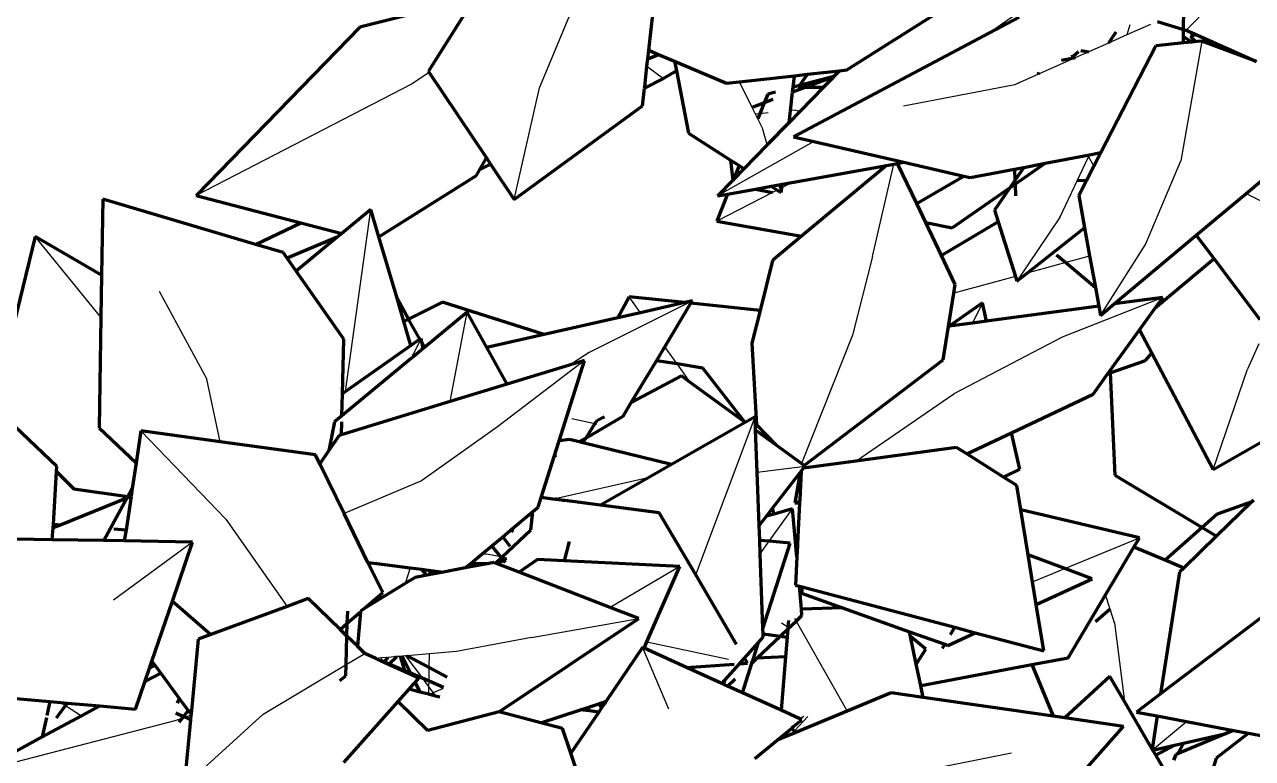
# Model space of a CAD drawing. Header units: millimetres. Extents: x 4307 to 31003, y 2809 to 20009.
# Drawn here: x 7395.3 to 7491.4, y 8210.6 to 8268 of the extents above; entities that cross this region are included whole.
import ezdxf

# ---------------------------------------------------------------- set-up
doc = ezdxf.new("R2010")
doc.units = ezdxf.units.MM
doc.layers.add('ProfileEdges', color=7, linetype='Continuous')

msp = doc.modelspace()

# ---------------------------------------------------------------- linework, layer by layer
for p, q in [((7435.612, 8263.061), (7439.948, 8273.408)), ((7488.223, 8269.615), (7486.213, 8267.569)), ((7472.878, 8268.802), (7470.833, 8267.368)), ((7483.424, 8268.024), (7481.57, 8267.201)), ((7481.797, 8267.992), (7481.57, 8267.201)), ((7481.57, 8267.201), (7480.121, 8266.557)), ((7487.075, 8266.687), (7486.533, 8267.126)), ((7480.121, 8266.557), (7478.583, 8265.874)), ((7487.44, 8266.725), (7485.781, 8257.37)), ((7477.524, 8265.404), (7474.645, 8264.126)), ((7477.324, 8265.482), (7477.427, 8265.716)), ((7478.583, 8265.874), (7477.524, 8265.404)), ((7427.001, 8264.259), (7425.615, 8263.367)), ((7444.029, 8264.758), (7445.331, 8263.789)), ((7474.645, 8264.126), (7473.204, 8263.486)), ((7425.615, 8263.367), (7408.773, 8254.65)), ((7443.852, 8263.15), (7445.331, 8263.789)), ((7452.252, 8261.542), (7451.256, 8263.542)), ((7455.863, 8263.126), (7458.14, 8263.758)), ((7472.801, 8263.307), (7464.104, 8261.622)), ((7473.168, 8263.498), (7472.801, 8263.307)), ((7473.168, 8263.498), (7473.204, 8263.486)), ((7433.653, 8254.327), (7435.612, 8263.061)), ((7452.516, 8261.012), (7452.252, 8261.542)), ((7455.652, 8261.328), (7455.255, 8261.288)), ((7455.652, 8261.328), (7456.02, 8261.254)), ((7452.863, 8261.047), (7452.516, 8261.012)), ((7452.7, 8260.642), (7452.516, 8261.012)), ((7453.068, 8259.905), (7452.7, 8260.642)), ((7453.503, 8261.111), (7452.863, 8261.047)), ((7453.443, 8258.615), (7453.068, 8259.905)), ((7457.073, 8258.866), (7449.535, 8254.61)), ((7477.682, 8255.802), (7478.57, 8257.66)), ((7478.57, 8257.66), (7478.653, 8257.835)), ((7478.57, 8257.66), (7478.99, 8256.949)), ((7483.012, 8250.813), (7485.781, 8257.37)), ((7461.66, 8249.872), (7463.331, 8257.104)), ((7454.534, 8254.87), (7454.356, 8255.482)), ((7455.362, 8255.663), (7454.578, 8255.26)), ((7476.34, 8252.991), (7477.682, 8255.802)), ((7453.855, 8254.888), (7449.481, 8252.637)), ((7454.217, 8255.074), (7453.855, 8254.888)), ((7490.89, 8254.8), (7497.835, 8251.387)), ((7420.457, 8239.317), (7422.434, 8253.559)), ((7476.34, 8252.991), (7472.966, 8247.943)), ((7401.316, 8245.14), (7396.181, 8251.436)), ((7479.504, 8245.273), (7483.012, 8250.813)), ((7461.66, 8249.872), (7460.108, 8243.737)), ((7478.363, 8249.83), (7476.799, 8249.402)), ((7478.656, 8249.938), (7478.363, 8249.83)), ((7476.799, 8249.402), (7473.763, 8248.571)), ((7472.847, 8248.321), (7468.034, 8247.003)), ((7405.861, 8247.154), (7409.587, 8240.272)), ((7447.577, 8246.4), (7439.499, 8242.365)), ((7443.521, 8245.485), (7442.635, 8246.723)), ((7470.268, 8246.245), (7469.5, 8244.666)), ((7484.391, 8246.683), (7476.5, 8243.561)), ((7428.624, 8238.53), (7429.955, 8245.529)), ((7425.762, 8242.25), (7426.304, 8243.349)), ((7426.304, 8243.349), (7426.366, 8243.477)), ((7460.108, 8243.737), (7456.115, 8233.679)), ((7476.5, 8243.561), (7468.029, 8239.135)), ((7491.902, 8243.048), (7490.995, 8241.065)), ((7425.598, 8241.918), (7425.762, 8242.25)), ((7439.499, 8242.365), (7437.964, 8241.377)), ((7446.39, 8241.474), (7445.427, 8242.82)), ((7439.152, 8241.739), (7432.328, 8236.566)), ((7447.173, 8240.379), (7446.39, 8241.474)), ((7488.315, 8233.23), (7490.995, 8241.065)), ((7410.649, 8235.393), (7409.587, 8240.272)), ((7447.173, 8240.379), (7447.287, 8240.134)), ((7460.379, 8233.884), (7468.029, 8239.135)), ((7438.151, 8237.217), (7439.959, 8236.808)), ((7447.843, 8224.974), (7452.49, 8237.342)), ((7404.44, 8236.249), (7411.096, 8229.346)), ((7423.099, 8236.846), (7423.167, 8236.985)), ((7432.328, 8236.566), (7426.386, 8232.34)), ((7439.959, 8236.808), (7440.093, 8236.777)), ((7452.65, 8233.001), (7456.393, 8233.476)), ((7436.857, 8230.953), (7444.226, 8232.619)), ((7426.386, 8232.34), (7420.342, 8229.772)), ((7436.654, 8230.907), (7436.857, 8230.953)), ((7455.607, 8230.608), (7455.976, 8230.861)), ((7453.59, 8227.603), (7455.424, 8230.152)), ((7411.096, 8229.346), (7415.888, 8222.516)), ((7452.885, 8226.624), (7453.59, 8227.603)), ((7476.713, 8225.474), (7482.544, 8227.877)), ((7408.481, 8227.538), (7402.297, 8222.993)), ((7431.142, 8226.629), (7431.501, 8226.601)), ((7432.599, 8226.382), (7431.501, 8226.601)), ((7433.057, 8226.29), (7432.681, 8226.366)), ((7425.504, 8225.537), (7425.14, 8224.39)), ((7446.589, 8225.646), (7441.145, 8222.44)), ((7474.189, 8224.434), (7476.713, 8225.474)), ((7425.14, 8224.39), (7425.112, 8224.302)), ((7480.25, 8222.3), (7479.897, 8223.416)), ((7480.588, 8221.231), (7480.25, 8222.3)), ((7434.987, 8220.069), (7443.4, 8221.57)), ((7455.06, 8220.883), (7454.546, 8221.21)), ((7455.56, 8221.586), (7455.686, 8221.365)), ((7455.686, 8221.365), (7459.682, 8214.322)), ((7480.588, 8221.231), (7481.378, 8215.083)), ((7434.987, 8220.069), (7429.122, 8218.983)), ((7429.122, 8218.983), (7427.015, 8218.803)), ((7443.679, 8219.294), (7445.705, 8214.498)), ((7444.019, 8219.73), (7450.417, 8218.384)), ((7420.492, 8217.958), (7421.962, 8218.836)), ((7423.265, 8218.481), (7422.816, 8218.443)), ((7423.208, 8218.303), (7423.197, 8218.267)), ((7423.265, 8218.481), (7423.208, 8218.303)), ((7423.774, 8218.525), (7423.265, 8218.481)), ((7424.457, 8218.583), (7423.774, 8218.525)), ((7424.711, 8218.605), (7424.457, 8218.583)), ((7424.876, 8218.619), (7424.711, 8218.605)), ((7425.149, 8218.643), (7424.876, 8218.619)), ((7425.273, 8218.653), (7425.149, 8218.643)), ((7425.149, 8218.643), (7426.437, 8216.918)), ((7427.015, 8218.803), (7425.273, 8218.653)), ((7426.997, 8217.729), (7427.015, 8218.803)), ((7451.396, 8218.178), (7451.892, 8218.074)), ((7414.005, 8214.081), (7420.492, 8217.958)), ((7426.98, 8216.685), (7426.997, 8217.729)), ((7426.437, 8216.918), (7426.972, 8216.201)), ((7426.963, 8215.64), (7426.972, 8216.201)), ((7426.972, 8216.201), (7426.98, 8216.685)), ((7426.972, 8216.201), (7427.309, 8215.75)), ((7428.076, 8216.096), (7427.309, 8215.75)), ((7427.309, 8215.75), (7427.029, 8215.623)), ((7427.309, 8215.75), (7427.491, 8215.505)), ((7398.178, 8214.999), (7398.552, 8214.761)), ((7398.552, 8214.761), (7399.807, 8213.961)), ((7439.472, 8214.643), (7439.536, 8214.339)), ((7440.758, 8214.984), (7440.663, 8215.036)), ((7407.085, 8213.553), (7391.661, 8209.564)), ((7407.647, 8213.749), (7407.085, 8213.553)), ((7407.922, 8213.844), (7407.647, 8213.749)), ((7414.005, 8214.081), (7407.831, 8208.481)), ((7408.36, 8213.997), (7407.922, 8213.844)), ((7455.556, 8212.779), (7456.607, 8213.901)), ((7456.286, 8213.909), (7455.985, 8213.723)), ((7483.583, 8211.295), (7486.24, 8213.511)), ((7455.293, 8212.498), (7455.455, 8212.671)), ((7455.446, 8212.561), (7455.455, 8212.671)), ((7455.455, 8212.671), (7455.472, 8212.871)), ((7455.455, 8212.671), (7455.556, 8212.779)), ((7455.472, 8212.871), (7455.493, 8213.113)), ((7464.069, 8209.357), (7472.532, 8211.05))]:
    msp.add_line(p, q)
at = {"layer": 'ProfileEdges', "lineweight": 211}
for p, q in [((7444.168, 8266.008), (7444.887, 8272.509)), ((7430.513, 8270.049), (7426.928, 8264.368)), ((7426.875, 8269.134), (7421.575, 8267.802)), ((7459.659, 8264.468), (7467.443, 8269.368)), ((7486.006, 8267.633), (7486.035, 8269.184)), ((7473.138, 8268.589), (7470.833, 8267.368)), ((7483.966, 8268.265), (7486.006, 8267.633)), ((7421.575, 8267.802), (7408.773, 8254.65)), ((7470.833, 8267.368), (7455.484, 8259.231)), ((7480.715, 8267.429), (7480.121, 8266.557)), ((7485.985, 8266.575), (7485.995, 8267.087)), ((7485.995, 8267.087), (7486.006, 8267.633)), ((7485.995, 8267.087), (7486.637, 8266.642)), ((7486.006, 8267.633), (7486.213, 8267.569)), ((7486.213, 8267.569), (7487.09, 8267.177)), ((7487.09, 8267.177), (7486.533, 8267.126)), ((7486.533, 8267.126), (7486.836, 8266.663)), ((7487.09, 8267.177), (7491.706, 8265.115)), ((7444.095, 8265.347), (7444.168, 8266.008)), ((7444.168, 8266.008), (7444.937, 8265.682)), ((7477.965, 8265.997), (7478.583, 8265.874)), ((7483.821, 8266.352), (7479.532, 8258.003)), ((7485.985, 8266.575), (7483.821, 8266.352)), ((7486.637, 8266.642), (7485.985, 8266.575)), ((7486.836, 8266.663), (7486.637, 8266.642)), ((7487.075, 8266.687), (7486.836, 8266.663)), ((7487.44, 8266.725), (7487.075, 8266.687)), ((7491.706, 8265.115), (7487.44, 8266.725)), ((7444.029, 8264.758), (7444.095, 8265.347)), ((7444.095, 8265.347), (7444.937, 8265.682)), ((7444.937, 8265.682), (7446.175, 8265.157)), ((7446.175, 8265.157), (7446.327, 8264.392)), ((7446.175, 8265.157), (7450.253, 8263.431)), ((7477.524, 8265.404), (7476.442, 8265.203)), ((7477.29, 8265.645), (7477.324, 8265.482)), ((7477.324, 8265.482), (7477.79, 8265.905)), ((7426.928, 8264.368), (7427.001, 8264.259)), ((7427.001, 8264.259), (7431.463, 8257.597)), ((7443.852, 8263.15), (7444.029, 8264.758)), ((7446.327, 8264.392), (7445.331, 8263.789)), ((7446.327, 8264.392), (7447.289, 8259.523)), ((7455.562, 8264.016), (7456.58, 8264.129)), ((7456.58, 8264.129), (7455.948, 8263.245)), ((7456.58, 8264.129), (7459.096, 8264.406)), ((7458.651, 8263.951), (7459.096, 8264.406)), ((7459.096, 8264.406), (7459.659, 8264.468)), ((7474.645, 8264.126), (7474.695, 8264.293)), ((7445.331, 8263.789), (7443.841, 8263.052)), ((7443.841, 8263.052), (7443.852, 8263.15)), ((7450.253, 8263.431), (7451.256, 8263.542)), ((7451.256, 8263.542), (7455.562, 8264.016)), ((7456.448, 8263.121), (7455.418, 8262.733)), ((7455.46, 8263.111), (7455.562, 8264.016)), ((7455.948, 8263.245), (7455.46, 8263.111)), ((7455.948, 8263.245), (7455.863, 8263.126)), ((7455.863, 8263.126), (7456.448, 8263.121)), ((7458.651, 8263.951), (7455.948, 8263.245)), ((7458.14, 8263.758), (7456.448, 8263.121)), ((7456.448, 8263.121), (7457.831, 8263.11)), ((7458.584, 8263.881), (7457.831, 8263.11)), ((7458.14, 8263.758), (7458.584, 8263.881)), ((7458.651, 8263.951), (7458.584, 8263.881)), ((7443.687, 8261.661), (7443.841, 8263.052)), ((7453.474, 8262.565), (7453.207, 8261.901)), ((7454.088, 8262.734), (7453.474, 8262.565)), ((7455.255, 8261.288), (7455.418, 8262.733)), ((7455.418, 8262.733), (7455.46, 8263.111)), ((7457.831, 8263.11), (7456.02, 8261.254)), ((7433.653, 8254.327), (7443.687, 8261.661)), ((7453.207, 8261.901), (7452.252, 8261.542)), ((7453.207, 8261.901), (7452.863, 8261.047)), ((7453.879, 8262.154), (7453.207, 8261.901)), ((7455.151, 8260.365), (7455.255, 8261.288)), ((7456.02, 8261.254), (7455.151, 8260.365)), ((7452.863, 8261.047), (7452.7, 8260.642)), ((7455.151, 8260.365), (7453.443, 8258.615)), ((7447.289, 8259.523), (7450.573, 8257.414)), ((7453.443, 8258.615), (7451.617, 8256.743)), ((7455.484, 8259.231), (7457.073, 8258.866)), ((7457.073, 8258.866), (7464.111, 8257.245)), ((7430.959, 8256.678), (7431.463, 8257.597)), ((7431.463, 8257.597), (7431.8, 8257.094)), ((7450.573, 8257.414), (7450.732, 8255.836)), ((7450.573, 8257.414), (7451.232, 8256.991)), ((7475.185, 8257.17), (7478.653, 8257.835)), ((7478.653, 8257.835), (7479.532, 8258.003)), ((7479.532, 8258.003), (7478.99, 8256.949)), ((7430.699, 8256.205), (7430.959, 8256.678)), ((7431.8, 8257.094), (7430.959, 8256.678)), ((7431.8, 8257.094), (7433.653, 8254.327)), ((7451.232, 8256.991), (7450.793, 8255.899)), ((7451.617, 8256.743), (7450.793, 8255.899)), ((7451.232, 8256.991), (7451.617, 8256.743)), ((7455.362, 8255.663), (7462.759, 8257)), ((7462.759, 8257), (7456.128, 8251.459)), ((7462.759, 8257), (7463.331, 8257.104)), ((7463.331, 8257.104), (7463.633, 8257.158)), ((7463.633, 8257.158), (7464.111, 8257.245)), ((7465.133, 8254.014), (7463.633, 8257.158)), ((7464.111, 8257.245), (7468.807, 8256.163)), ((7469.317, 8256.046), (7472.769, 8256.707)), ((7472.769, 8256.707), (7473.503, 8256.848)), ((7472.769, 8256.707), (7472.806, 8255.826)), ((7473.503, 8256.848), (7472.806, 8255.826)), ((7472.818, 8255.533), (7475.185, 8257.17)), ((7473.503, 8256.848), (7475.185, 8257.17)), ((7478.99, 8256.949), (7478.407, 8255.814)), ((7490.89, 8254.8), (7493.293, 8256.811)), ((7423.062, 8251.425), (7430.699, 8256.205)), ((7450.732, 8255.836), (7449.535, 8254.61)), ((7450.793, 8255.899), (7450.732, 8255.836)), ((7453.752, 8255.372), (7454.356, 8255.482)), ((7454.356, 8255.482), (7454.608, 8255.527)), ((7454.578, 8255.26), (7454.608, 8255.527)), ((7454.608, 8255.527), (7455.362, 8255.663)), ((7465.133, 8254.014), (7468.807, 8256.163)), ((7468.807, 8256.163), (7469.317, 8256.046)), ((7472.806, 8255.826), (7472.417, 8255.255)), ((7472.417, 8255.255), (7472.818, 8255.533)), ((7472.806, 8255.826), (7472.818, 8255.533)), ((7472.818, 8255.533), (7472.856, 8254.63)), ((7478.407, 8255.814), (7477.682, 8255.802)), ((7478.407, 8255.814), (7477.803, 8254.637)), ((7408.773, 8254.65), (7416.957, 8252.508)), ((7450.332, 8254.754), (7449.481, 8252.637)), ((7449.535, 8254.61), (7450.332, 8254.754)), ((7450.332, 8254.754), (7452.523, 8255.15)), ((7452.523, 8255.15), (7453.752, 8255.372)), ((7452.523, 8255.15), (7453.855, 8254.888)), ((7453.752, 8255.372), (7454.217, 8255.074)), ((7454.217, 8255.074), (7454.534, 8254.87)), ((7454.534, 8254.87), (7454.578, 8255.26)), ((7467.897, 8252.127), (7472.417, 8255.255)), ((7472.417, 8255.255), (7471.217, 8253.495)), ((7477.803, 8254.637), (7478.26, 8252.119)), ((7486.99, 8251.537), (7490.89, 8254.8)), ((7401.457, 8254.36), (7401.366, 8248.407)), ((7413.412, 8250.824), (7401.457, 8254.36)), ((7422.434, 8253.559), (7420.148, 8251.673)), ((7423.062, 8251.425), (7422.434, 8253.559)), ((7465.839, 8252.532), (7465.133, 8254.014)), ((7449.481, 8252.637), (7456.128, 8251.459)), ((7471.505, 8252.582), (7467.065, 8249.96)), ((7471.217, 8253.495), (7471.505, 8252.582)), ((7471.505, 8252.582), (7472.847, 8248.321)), ((7413.412, 8250.824), (7416.957, 8252.508)), ((7416.957, 8252.508), (7420.148, 8251.673)), ((7420.148, 8251.673), (7419.791, 8251.379)), ((7465.839, 8252.532), (7467.897, 8252.127)), ((7467.065, 8249.96), (7465.839, 8252.532)), ((7473.763, 8248.571), (7478.26, 8252.119)), ((7478.26, 8252.119), (7478.656, 8249.938)), ((7396.181, 8251.436), (7394.239, 8243.507)), ((7401.366, 8248.407), (7396.181, 8251.436)), ((7415.577, 8250.184), (7413.412, 8250.824)), ((7419.791, 8251.379), (7415.884, 8249.746)), ((7419.791, 8251.379), (7416.59, 8248.737)), ((7424.479, 8246.607), (7423.062, 8251.425)), ((7456.128, 8251.459), (7453.852, 8249.557)), ((7480.571, 8246.165), (7486.99, 8251.537)), ((7486.99, 8251.537), (7488.391, 8249.69)), ((7415.884, 8249.746), (7415.577, 8250.184)), ((7416.59, 8248.737), (7415.884, 8249.746)), ((7468.144, 8247.697), (7467.065, 8249.96)), ((7476.07, 8250.015), (7476.799, 8249.402)), ((7478.656, 8249.938), (7479.106, 8247.463)), ((7488.391, 8249.69), (7483.754, 8245.799)), ((7488.391, 8249.69), (7491.98, 8244.959)), ((7420.321, 8243.41), (7416.59, 8248.737)), ((7453.852, 8249.557), (7452.874, 8245.661)), ((7476.799, 8249.402), (7479.106, 8247.463)), ((7401.366, 8248.407), (7401.316, 8245.14)), ((7472.847, 8248.321), (7472.966, 8247.943)), ((7472.966, 8247.943), (7473.763, 8248.571)), ((7467.62, 8244.412), (7468.034, 8247.003)), ((7468.034, 8247.003), (7468.144, 8247.697)), ((7479.106, 8247.463), (7479.371, 8246.003)), ((7425.387, 8244.986), (7424.479, 8246.607)), ((7425.012, 8244.798), (7424.479, 8246.607)), ((7428.04, 8246.315), (7425.387, 8244.986)), ((7435.994, 8243.788), (7428.04, 8246.315)), ((7442.635, 8246.723), (7441.759, 8245.088)), ((7447.003, 8246.27), (7442.635, 8246.723)), ((7447.003, 8246.27), (7443.521, 8245.485)), ((7445.427, 8242.82), (7447.47, 8246.222)), ((7447.577, 8246.4), (7447.003, 8246.27)), ((7447.47, 8246.222), (7447.577, 8246.4)), ((7452.874, 8245.661), (7447.47, 8246.222)), ((7470.268, 8246.245), (7467.669, 8244.418)), ((7470.59, 8244.814), (7470.268, 8246.245)), ((7479.371, 8246.003), (7470.59, 8244.814)), ((7479.371, 8246.003), (7479.504, 8245.273)), ((7479.504, 8245.273), (7480.571, 8246.165)), ((7484.391, 8246.683), (7480.571, 8246.165)), ((7483.754, 8245.799), (7484.391, 8246.683)), ((7401.316, 8245.14), (7401.183, 8236.48)), ((7425.387, 8244.986), (7425.012, 8244.798)), ((7426.27, 8243.409), (7425.387, 8244.986)), ((7429.955, 8245.529), (7426.627, 8242.771)), ((7431.496, 8242.774), (7429.955, 8245.529)), ((7441.759, 8245.088), (7435.994, 8243.788)), ((7443.521, 8245.485), (7441.759, 8245.088)), ((7452.874, 8245.661), (7452.23, 8243.091)), ((7482.557, 8244.14), (7483.754, 8245.799)), ((7425.566, 8242.913), (7425.012, 8244.798)), ((7467.202, 8241.8), (7467.62, 8244.412)), ((7467.669, 8244.418), (7467.62, 8244.412)), ((7469.5, 8244.666), (7467.669, 8244.418)), ((7470.59, 8244.814), (7469.5, 8244.666)), ((7480.245, 8240.935), (7482.557, 8244.14)), ((7482.557, 8244.14), (7483.515, 8242.323)), ((7420.212, 8239.144), (7420.321, 8243.41)), ((7426.27, 8243.409), (7425.566, 8242.913)), ((7426.366, 8243.477), (7426.27, 8243.409)), ((7426.445, 8243.096), (7426.304, 8243.349)), ((7426.445, 8243.096), (7426.366, 8243.477)), ((7426.53, 8242.69), (7426.445, 8243.096)), ((7426.627, 8242.771), (7426.445, 8243.096)), ((7435.994, 8243.788), (7431.496, 8242.774)), ((7452.23, 8243.091), (7452.596, 8236.723)), ((7425.566, 8242.913), (7420.457, 8239.317)), ((7425.808, 8242.092), (7425.598, 8241.918)), ((7425.808, 8242.092), (7425.762, 8242.25)), ((7426.53, 8242.69), (7425.808, 8242.092)), ((7426.627, 8242.771), (7426.53, 8242.69)), ((7433.105, 8239.896), (7431.496, 8242.774)), ((7444.773, 8241.731), (7445.427, 8242.82)), ((7483.024, 8241.752), (7483.515, 8242.323)), ((7483.515, 8242.323), (7488.315, 8233.23)), ((7425.598, 8241.918), (7420.168, 8237.417)), ((7437.964, 8241.377), (7433.105, 8239.896)), ((7437.165, 8235.461), (7439.152, 8241.739)), ((7439.152, 8241.739), (7437.964, 8241.377)), ((7442.8, 8238.448), (7444.773, 8241.731)), ((7446.39, 8241.474), (7444.773, 8241.731)), ((7448.387, 8241.156), (7446.39, 8241.474)), ((7451.691, 8236.914), (7448.387, 8241.156)), ((7456.323, 8233.527), (7467.202, 8241.8)), ((7480.252, 8240.775), (7483.024, 8241.752)), ((7446.73, 8240.542), (7442.8, 8238.448)), ((7447.287, 8240.134), (7446.73, 8240.542)), ((7451.691, 8236.914), (7447.287, 8240.134)), ((7478.934, 8239.118), (7480.087, 8240.716)), ((7480.087, 8240.716), (7480.245, 8240.935)), ((7480.087, 8240.716), (7480.252, 8240.775)), ((7480.245, 8240.935), (7480.252, 8240.775)), ((7480.252, 8240.775), (7480.639, 8232.769)), ((7420.168, 8237.417), (7420.212, 8239.144)), ((7420.457, 8239.317), (7420.212, 8239.144)), ((7433.105, 8239.896), (7428.624, 8238.53)), ((7472.556, 8236.096), (7478.934, 8239.118)), ((7428.624, 8238.53), (7423.099, 8236.846)), ((7442.167, 8237.395), (7442.8, 8238.448)), ((7397.866, 8233.444), (7392.923, 8238.138)), ((7420.168, 8237.417), (7419.597, 8236.944)), ((7439.239, 8235.682), (7442.167, 8237.395)), ((7440.557, 8237.253), (7440.082, 8237.001)), ((7440.501, 8237.321), (7440.557, 8237.253)), ((7440.701, 8237.33), (7440.557, 8237.253)), ((7452.49, 8237.342), (7451.713, 8236.898)), ((7452.529, 8236.301), (7452.49, 8237.342)), ((7401.183, 8236.48), (7404.062, 8233.731)), ((7404.44, 8236.249), (7404.062, 8233.731)), ((7410.649, 8235.393), (7404.44, 8236.249)), ((7419.597, 8236.944), (7419.15, 8234.709)), ((7420.13, 8235.942), (7420.156, 8236.95)), ((7423.099, 8236.846), (7420.13, 8235.942)), ((7439.959, 8236.808), (7439.239, 8235.682)), ((7440.082, 8237.001), (7439.959, 8236.808)), ((7451.713, 8236.898), (7445.957, 8233.608)), ((7451.713, 8236.898), (7451.691, 8236.914)), ((7454.103, 8235.15), (7452.529, 8236.301)), ((7452.65, 8233.001), (7452.529, 8236.301)), ((7452.596, 8236.723), (7454.103, 8235.15)), ((7488.315, 8233.23), (7494.178, 8236.582)), ((7418.096, 8234.366), (7410.649, 8235.393)), ((7419.96, 8235.89), (7419.15, 8234.709)), ((7420.13, 8235.942), (7419.96, 8235.89)), ((7436.78, 8234.243), (7437.165, 8235.461)), ((7437.973, 8235.571), (7437.165, 8235.461)), ((7438.731, 8235.385), (7437.973, 8235.571)), ((7438.731, 8235.385), (7439.239, 8235.682)), ((7439.006, 8235.317), (7438.731, 8235.385)), ((7439.239, 8235.682), (7439.006, 8235.317)), ((7445.957, 8233.608), (7439.006, 8235.317)), ((7469.047, 8234.434), (7472.556, 8236.096)), ((7473.198, 8233.251), (7472.556, 8236.096)), ((7418.437, 8233.669), (7418.096, 8234.366)), ((7419.15, 8234.709), (7418.437, 8233.669)), ((7436.78, 8234.243), (7436.953, 8234.344)), ((7456.115, 8233.679), (7454.103, 8235.15)), ((7468.232, 8234.946), (7460.379, 8233.884)), ((7469.047, 8234.434), (7468.232, 8234.946)), ((7471.921, 8232.625), (7469.047, 8234.434)), ((7397.841, 8233.052), (7397.866, 8233.444)), ((7404.062, 8233.731), (7403.762, 8231.737)), ((7420.342, 8229.772), (7418.437, 8233.669)), ((7435.761, 8231.023), (7436.78, 8234.243)), ((7445.957, 8233.608), (7444.226, 8232.619)), ((7456.323, 8233.527), (7456.115, 8233.679)), ((7460.379, 8233.884), (7456.279, 8233.329)), ((7456.279, 8233.329), (7456.393, 8233.476)), ((7456.393, 8233.476), (7456.323, 8233.527)), ((7397.609, 8228.945), (7397.841, 8233.052)), ((7397.841, 8233.052), (7399.204, 8231.7)), ((7444.226, 8232.619), (7440.385, 8230.424)), ((7452.804, 8228.833), (7452.65, 8233.001)), ((7453.856, 8230.194), (7456.016, 8232.989)), ((7456.016, 8232.989), (7455.607, 8230.608)), ((7456.089, 8233.082), (7455.976, 8230.861)), ((7456.016, 8232.989), (7456.089, 8233.082)), ((7456.089, 8233.082), (7456.279, 8233.329)), ((7471.921, 8232.625), (7473.198, 8233.251)), ((7472.969, 8231.966), (7471.921, 8232.625)), ((7480.639, 8232.769), (7487.46, 8228.686)), ((7399.204, 8231.7), (7403.423, 8231.115)), ((7403.762, 8231.737), (7403.423, 8231.115)), ((7403.762, 8231.737), (7403.668, 8231.108)), ((7473.277, 8230.064), (7472.969, 8231.966)), ((7403.35, 8230.98), (7398.194, 8228.9)), ((7403.35, 8230.98), (7401.54, 8227.658)), ((7403.668, 8231.108), (7403.278, 8228.514)), ((7403.423, 8231.115), (7403.35, 8230.98)), ((7403.616, 8231.088), (7403.35, 8230.98)), ((7403.423, 8231.115), (7403.616, 8231.088)), ((7403.668, 8231.108), (7403.616, 8231.088)), ((7435.527, 8230.284), (7435.761, 8231.023)), ((7436.654, 8230.907), (7435.761, 8231.023)), ((7437.615, 8230.783), (7436.654, 8230.907)), ((7436.857, 8230.953), (7437.615, 8230.783)), ((7440.385, 8230.424), (7437.615, 8230.783)), ((7455.607, 8230.608), (7455.964, 8230.623)), ((7455.964, 8230.623), (7455.801, 8227.398)), ((7455.976, 8230.861), (7455.964, 8230.623)), ((7491.354, 8230.698), (7488.585, 8228.012)), ((7491.354, 8230.698), (7488.635, 8229.726)), ((7491.484, 8230.825), (7491.354, 8230.698)), ((7422.205, 8225.96), (7420.342, 8229.772)), ((7433.359, 8228.477), (7435.097, 8229.926)), ((7434.938, 8228.501), (7435.097, 8229.926)), ((7435.097, 8229.926), (7435.527, 8230.284)), ((7444.995, 8229.827), (7440.385, 8230.424)), ((7447.843, 8224.974), (7444.995, 8229.827)), ((7452.804, 8228.833), (7453.368, 8229.562)), ((7453.368, 8229.562), (7453.856, 8230.194)), ((7453.978, 8229.737), (7453.368, 8229.562)), ((7453.978, 8229.737), (7453.856, 8230.194)), ((7455.424, 8230.152), (7453.978, 8229.737)), ((7455.673, 8227.28), (7455.424, 8230.152)), ((7482.544, 8227.877), (7473.277, 8230.064)), ((7473.847, 8226.547), (7473.277, 8230.064)), ((7488.635, 8229.726), (7487.46, 8228.686)), ((7397.508, 8227.728), (7397.566, 8228.647)), ((7397.566, 8228.647), (7397.609, 8228.945)), ((7398.194, 8228.9), (7397.566, 8228.647)), ((7397.586, 8228.968), (7397.609, 8228.945)), ((7397.609, 8228.945), (7398.194, 8228.9)), ((7402.33, 8228.586), (7403.278, 8228.514)), ((7452.847, 8227.666), (7452.804, 8228.833)), ((7487.46, 8228.686), (7484.563, 8226.119)), ((7487.46, 8228.686), (7488.585, 8228.012)), ((7397.508, 8227.728), (7394.631, 8227.777)), ((7401.54, 8227.658), (7397.508, 8227.728)), ((7403.145, 8227.63), (7401.54, 8227.658)), ((7403.278, 8228.514), (7403.145, 8227.63)), ((7408.481, 8227.538), (7403.145, 8227.63)), ((7431.883, 8227.247), (7432.742, 8227.963)), ((7432.681, 8226.366), (7434.938, 8228.501)), ((7432.742, 8227.963), (7433.359, 8228.477)), ((7432.742, 8227.963), (7433.298, 8227.235)), ((7433.586, 8228.368), (7433.359, 8228.477)), ((7437.933, 8227.597), (7437.541, 8226.084)), ((7453.59, 8227.603), (7452.847, 8227.666)), ((7452.885, 8226.624), (7452.847, 8227.666)), ((7455.234, 8227.464), (7453.59, 8227.603)), ((7482.106, 8227.139), (7482.544, 8227.877)), ((7488.585, 8228.012), (7486.014, 8225.517)), ((7406.902, 8222.924), (7408.481, 8227.538)), ((7430.264, 8225.897), (7431.142, 8226.629)), ((7431.142, 8226.629), (7431.883, 8227.247)), ((7432.599, 8226.382), (7431.883, 8227.247)), ((7453.101, 8220.783), (7452.885, 8226.624)), ((7453.101, 8220.783), (7455.234, 8227.464)), ((7455.801, 8227.398), (7455.673, 8227.28)), ((7455.705, 8226.901), (7455.673, 8227.28)), ((7455.794, 8227.256), (7455.705, 8226.901)), ((7455.75, 8226.383), (7455.705, 8226.901)), ((7455.794, 8227.256), (7455.75, 8226.383)), ((7455.801, 8227.398), (7455.794, 8227.256)), ((7479.897, 8223.416), (7482.106, 8227.139)), ((7484.563, 8226.119), (7482.106, 8227.139)), ((7422.205, 8225.96), (7422.867, 8225.875)), ((7423.361, 8223.596), (7422.205, 8225.96)), ((7422.896, 8225.856), (7422.867, 8225.875)), ((7422.896, 8225.856), (7425.504, 8225.537)), ((7429.81, 8225.518), (7430.264, 8225.897)), ((7431.671, 8225.867), (7429.81, 8225.518)), ((7430.264, 8225.897), (7431.671, 8225.867)), ((7432.067, 8225.941), (7431.671, 8225.867)), ((7432.184, 8225.896), (7432.067, 8225.941)), ((7432.184, 8225.896), (7432.642, 8226.329)), ((7432.254, 8225.869), (7432.184, 8225.896)), ((7432.254, 8225.869), (7432.799, 8226.14)), ((7434.025, 8225.186), (7432.254, 8225.869)), ((7432.642, 8226.329), (7432.599, 8226.382)), ((7432.642, 8226.329), (7432.681, 8226.366)), ((7432.799, 8226.14), (7432.642, 8226.329)), ((7432.799, 8226.14), (7433.05, 8226.265)), ((7432.967, 8225.937), (7432.799, 8226.14)), ((7435.476, 8226.183), (7434.025, 8225.186)), ((7437.541, 8226.084), (7435.476, 8226.183)), ((7446.589, 8225.646), (7437.541, 8226.084)), ((7455.75, 8226.383), (7455.639, 8224.179)), ((7476.713, 8225.474), (7473.847, 8226.547)), ((7474.189, 8224.434), (7473.847, 8226.547)), ((7486.014, 8225.517), (7484.563, 8226.119)), ((7425.9, 8224.786), (7425.195, 8224.353)), ((7425.504, 8225.537), (7426.386, 8225.424)), ((7426.799, 8224.955), (7425.9, 8224.786)), ((7426.799, 8224.955), (7426.386, 8225.424)), ((7426.386, 8225.424), (7426.924, 8225.355)), ((7427.257, 8225.041), (7426.799, 8224.955)), ((7427.257, 8225.041), (7426.924, 8225.355)), ((7426.924, 8225.355), (7428.12, 8225.202)), ((7428.12, 8225.202), (7427.257, 8225.041)), ((7429.81, 8225.518), (7428.12, 8225.202)), ((7441.145, 8222.44), (7434.025, 8225.186)), ((7444.019, 8219.73), (7446.589, 8225.646)), ((7451.041, 8219.523), (7447.843, 8224.974)), ((7478.86, 8224.671), (7476.713, 8225.474)), ((7485.674, 8225.187), (7484.21, 8215.671)), ((7486.014, 8225.517), (7485.674, 8225.187)), ((7425.112, 8224.302), (7421.893, 8222.324)), ((7425.195, 8224.353), (7425.112, 8224.302)), ((7425.195, 8224.353), (7425.14, 8224.39)), ((7455.639, 8224.179), (7455.948, 8224.097)), ((7456.104, 8222.295), (7455.948, 8224.097)), ((7455.948, 8224.097), (7456.171, 8224.038)), ((7456.171, 8224.038), (7456.115, 8223.55)), ((7456.171, 8224.038), (7468.101, 8220.878)), ((7474.477, 8222.652), (7474.189, 8224.434)), ((7474.477, 8222.652), (7478.86, 8224.671)), ((7405.3, 8218.241), (7406.902, 8222.924)), ((7406.902, 8222.924), (7409.914, 8220.305)), ((7417.536, 8223.126), (7415.888, 8222.516)), ((7420.03, 8220.709), (7417.536, 8223.126)), ((7421.893, 8222.324), (7423.361, 8223.596)), ((7456.115, 8223.55), (7459.336, 8222.401)), ((7476.98, 8218.498), (7479.897, 8223.416)), ((7494.493, 8223.463), (7484.21, 8215.671)), ((7415.888, 8222.516), (7409.914, 8220.305)), ((7420.588, 8221.193), (7420.616, 8222.148)), ((7420.588, 8221.193), (7421.609, 8222.078)), ((7421.609, 8222.078), (7421.374, 8219.407)), ((7421.615, 8222.154), (7421.609, 8222.078)), ((7421.893, 8222.324), (7421.615, 8222.154)), ((7443.4, 8221.57), (7441.145, 8222.44)), ((7459.336, 8222.401), (7456.104, 8222.295)), ((7456.147, 8221.803), (7456.104, 8222.295)), ((7459.336, 8222.401), (7464.57, 8220.534)), ((7475.063, 8219.033), (7474.477, 8222.652)), ((7480.25, 8222.3), (7479.118, 8221.297)), ((7420.03, 8220.709), (7420.588, 8221.193)), ((7420.558, 8220.197), (7420.588, 8221.193)), ((7432.469, 8214.264), (7443.4, 8221.57)), ((7455.049, 8220.759), (7455.686, 8221.365)), ((7455.06, 8220.883), (7455.049, 8220.759)), ((7455.104, 8221.417), (7455.06, 8220.883)), ((7455.686, 8221.365), (7456.147, 8221.803)), ((7467.77, 8220.306), (7468.101, 8220.878)), ((7468.101, 8220.878), (7469.705, 8220.453)), ((7408.929, 8219.94), (7408.368, 8214.078)), ((7409.914, 8220.305), (7408.929, 8219.94)), ((7420.558, 8220.197), (7420.03, 8220.709)), ((7420.492, 8217.958), (7420.558, 8220.197)), ((7421.374, 8219.407), (7420.558, 8220.197)), ((7452.63, 8218.458), (7454.448, 8220.188)), ((7452.751, 8219.689), (7453.126, 8220.106)), ((7453.116, 8220.364), (7453.101, 8220.783)), ((7453.116, 8220.364), (7454.448, 8220.188)), ((7453.126, 8220.106), (7453.116, 8220.364)), ((7454.448, 8220.188), (7455.049, 8220.759)), ((7454.448, 8220.188), (7454.996, 8220.115)), ((7454.996, 8220.115), (7454.867, 8218.567)), ((7455.049, 8220.759), (7454.996, 8220.115)), ((7464.647, 8220.162), (7464.57, 8220.534)), ((7464.57, 8220.534), (7467.332, 8219.549)), ((7465.841, 8219.177), (7464.647, 8220.162)), ((7465.093, 8217.998), (7464.647, 8220.162)), ((7467.565, 8219.466), (7469.705, 8220.453)), ((7469.705, 8220.453), (7475.063, 8219.033)), ((7421.962, 8218.836), (7421.374, 8219.407)), ((7443.679, 8219.294), (7440.83, 8215.091)), ((7443.804, 8219.237), (7443.679, 8219.294)), ((7443.804, 8219.237), (7444.019, 8219.73)), ((7447.113, 8217.739), (7443.804, 8219.237)), ((7451.659, 8218.471), (7452.751, 8219.689)), ((7452.354, 8218.444), (7452.751, 8219.689)), ((7465.093, 8217.998), (7465.841, 8219.177)), ((7467.151, 8219.238), (7467.332, 8219.549)), ((7467.332, 8219.549), (7467.565, 8219.466)), ((7405.106, 8217.674), (7405.3, 8218.241)), ((7405.3, 8218.241), (7405.544, 8217.909)), ((7422.816, 8218.443), (7421.962, 8218.836)), ((7423.197, 8218.267), (7422.816, 8218.443)), ((7423.481, 8218.136), (7423.197, 8218.267)), ((7423.208, 8218.303), (7423.51, 8218.173)), ((7423.481, 8218.136), (7423.51, 8218.173)), ((7423.819, 8217.98), (7423.481, 8218.136)), ((7423.51, 8218.173), (7423.774, 8218.525)), ((7423.51, 8218.173), (7423.863, 8218.022)), ((7423.819, 8217.98), (7423.863, 8218.022)), ((7425.087, 8217.395), (7423.819, 8217.98)), ((7423.863, 8218.022), (7424.457, 8218.583)), ((7423.863, 8218.022), (7425.051, 8217.512)), ((7424.711, 8218.605), (7425.051, 8217.512)), ((7424.876, 8218.619), (7425.53, 8217.307)), ((7425.273, 8218.653), (7426.997, 8217.729)), ((7447.113, 8217.739), (7450.845, 8218.001)), ((7450.108, 8216.742), (7451.263, 8218.03)), ((7451.263, 8218.03), (7451.396, 8218.178)), ((7451.263, 8218.03), (7451.892, 8218.074)), ((7451.396, 8218.178), (7451.659, 8218.471)), ((7451.496, 8215.755), (7452.24, 8218.087)), ((7451.892, 8218.074), (7451.659, 8218.471)), ((7452.24, 8218.087), (7452.63, 8218.458)), ((7452.24, 8218.087), (7452.354, 8218.444)), ((7452.63, 8218.458), (7452.354, 8218.444)), ((7454.867, 8218.567), (7452.63, 8218.458)), ((7454.867, 8218.567), (7454.518, 8214.387)), ((7465.439, 8216.322), (7465.093, 8217.998)), ((7474.138, 8217.962), (7476.98, 8218.498)), ((7404.766, 8216.682), (7405.106, 8217.674)), ((7405.994, 8217.299), (7404.812, 8216.662)), ((7405.106, 8217.674), (7405.544, 8217.909)), ((7405.544, 8217.909), (7405.994, 8217.299)), ((7405.994, 8217.299), (7407.469, 8215.298)), ((7419.995, 8216.713), (7420.466, 8217.071)), ((7420.466, 8217.071), (7420.492, 8217.958)), ((7425.051, 8217.512), (7425.087, 8217.395)), ((7425.051, 8217.512), (7425.53, 8217.307)), ((7425.605, 8217.156), (7425.087, 8217.395)), ((7425.53, 8217.307), (7425.605, 8217.156)), ((7425.53, 8217.307), (7426.437, 8216.918)), ((7426.177, 8216.893), (7425.605, 8217.156)), ((7426.997, 8217.729), (7428.396, 8216.98)), ((7449.879, 8216.487), (7447.113, 8217.739)), ((7465.466, 8216.328), (7474.138, 8217.962)), ((7474.138, 8217.962), (7475.79, 8213.925)), ((7480.245, 8217.028), (7476.725, 8213.789)), ((7481.378, 8215.083), (7480.245, 8217.028)), ((7404.011, 8214.474), (7404.748, 8216.627)), ((7404.748, 8216.627), (7404.766, 8216.682)), ((7404.812, 8216.662), (7404.748, 8216.627)), ((7404.812, 8216.662), (7404.766, 8216.682)), ((7425.416, 8216.035), (7425.486, 8216.114)), ((7425.486, 8216.114), (7425.895, 8216.575)), ((7425.486, 8216.114), (7425.518, 8216.009)), ((7425.895, 8216.575), (7426.177, 8216.893)), ((7425.895, 8216.575), (7426.273, 8215.816)), ((7426.437, 8216.918), (7426.98, 8216.685)), ((7426.98, 8216.685), (7428.113, 8216.199)), ((7449.879, 8216.487), (7450.108, 8216.742)), ((7450.019, 8216.424), (7449.879, 8216.487)), ((7450.019, 8216.424), (7450.108, 8216.742)), ((7450.339, 8216.279), (7450.019, 8216.424)), ((7450.339, 8216.279), (7450.938, 8216.849)), ((7451.496, 8215.755), (7450.339, 8216.279)), ((7465.439, 8216.322), (7465.466, 8216.328)), ((7465.445, 8216.291), (7465.439, 8216.322)), ((7465.445, 8216.291), (7465.466, 8216.328)), ((7465.63, 8215.394), (7465.445, 8216.291)), ((7392.476, 8215.512), (7397.328, 8215.076)), ((7407.296, 8214.939), (7407.469, 8215.298)), ((7407.469, 8215.298), (7408.151, 8214.373)), ((7424.565, 8215.077), (7425.416, 8216.035)), ((7425.518, 8216.009), (7425.416, 8216.035)), ((7426.273, 8215.816), (7425.518, 8216.009)), ((7426.963, 8215.64), (7426.273, 8215.816)), ((7427.029, 8215.623), (7426.963, 8215.64)), ((7427.491, 8215.505), (7427.029, 8215.623)), ((7427.831, 8215.419), (7427.491, 8215.505)), ((7440.663, 8215.036), (7440.83, 8215.091)), ((7440.83, 8215.091), (7440.758, 8214.984)), ((7454.518, 8214.387), (7451.496, 8215.755)), ((7463.131, 8215.756), (7459.682, 8214.322)), ((7465.63, 8215.394), (7463.131, 8215.756)), ((7475.79, 8213.925), (7465.63, 8215.394)), ((7484.21, 8215.671), (7482.33, 8214.246)), ((7397.328, 8215.076), (7397.083, 8213.971)), ((7397.328, 8215.076), (7398.178, 8214.999)), ((7397.836, 8213.804), (7398.552, 8214.761)), ((7398.178, 8214.999), (7398.696, 8214.953)), ((7398.552, 8214.761), (7398.696, 8214.953)), ((7398.696, 8214.953), (7401.224, 8214.725)), ((7401.224, 8214.725), (7399.807, 8213.961)), ((7401.224, 8214.725), (7404.011, 8214.474)), ((7407.182, 8214.193), (7407.779, 8213.912)), ((7408.151, 8214.373), (7407.779, 8213.912)), ((7408.151, 8214.373), (7408.368, 8214.078)), ((7420.316, 8210.294), (7424.565, 8215.077)), ((7424.565, 8215.077), (7426.882, 8212.798)), ((7432.469, 8214.264), (7426.882, 8212.798)), ((7435.719, 8213.404), (7432.469, 8214.264)), ((7435.719, 8213.404), (7438.838, 8214.434)), ((7440.255, 8214.242), (7438.077, 8211.029)), ((7438.838, 8214.434), (7439.472, 8214.643)), ((7439.536, 8214.339), (7438.838, 8214.434)), ((7439.472, 8214.643), (7440.258, 8214.902)), ((7440.255, 8214.242), (7439.536, 8214.339)), ((7440.477, 8214.57), (7440.255, 8214.242)), ((7440.258, 8214.902), (7440.467, 8214.971)), ((7440.258, 8214.902), (7440.477, 8214.57)), ((7440.467, 8214.971), (7440.663, 8215.036)), ((7440.622, 8214.828), (7440.467, 8214.971)), ((7440.622, 8214.784), (7440.477, 8214.57)), ((7440.758, 8214.984), (7440.622, 8214.828)), ((7440.622, 8214.784), (7440.622, 8214.828)), ((7455.985, 8213.723), (7454.518, 8214.387)), ((7459.682, 8214.322), (7455.67, 8212.655)), ((7483.547, 8211.358), (7481.378, 8215.083)), ((7482.33, 8214.246), (7483.944, 8213.943)), ((7399.807, 8213.961), (7396.719, 8212.326)), ((7397.049, 8213.817), (7396.719, 8212.326)), ((7407.647, 8213.749), (7407.416, 8213.462)), ((7407.779, 8213.912), (7407.647, 8213.749)), ((7407.779, 8213.912), (7407.922, 8213.844)), ((7408.327, 8213.653), (7407.831, 8208.481)), ((7407.922, 8213.844), (7408.327, 8213.653)), ((7408.36, 8213.997), (7408.327, 8213.653)), ((7408.368, 8214.078), (7408.36, 8213.997)), ((7437.415, 8212.971), (7435.719, 8213.404)), ((7455.493, 8213.113), (7456.142, 8213.652)), ((7456.142, 8213.652), (7455.985, 8213.723)), ((7476.725, 8213.789), (7475.79, 8213.925)), ((7481.299, 8213.128), (7476.725, 8213.789)), ((7483.944, 8213.943), (7483.547, 8211.358)), ((7483.944, 8213.943), (7486.24, 8213.511)), ((7486.24, 8213.511), (7489.914, 8212.821)), ((7396.719, 8212.326), (7393.279, 8210.437)), ((7396.719, 8212.326), (7396.739, 8212.305)), ((7438.077, 8211.029), (7437.415, 8212.971)), ((7454.208, 8212.047), (7455.355, 8212.999)), ((7455.293, 8212.498), (7454.208, 8212.047)), ((7455.446, 8212.561), (7455.293, 8212.498)), ((7455.355, 8212.999), (7455.493, 8213.113)), ((7455.355, 8212.999), (7455.472, 8212.871)), ((7455.67, 8212.655), (7455.446, 8212.561)), ((7455.472, 8212.871), (7455.556, 8212.779)), ((7455.556, 8212.779), (7455.67, 8212.655)), ((7477.482, 8208.807), (7481.299, 8213.128)), ((7489.343, 8212.583), (7485.524, 8210.989)), ((7486.01, 8211.819), (7489.343, 8212.583)), ((7491.087, 8212.601), (7488.558, 8210.64)), ((7489.914, 8212.821), (7489.343, 8212.583)), ((7489.914, 8212.821), (7491.087, 8212.601)), ((7491.087, 8212.601), (7492.881, 8212.263)), ((7452.474, 8210.608), (7454.208, 8212.047)), ((7483.583, 8211.295), (7483.547, 8211.358)), ((7483.6, 8211.267), (7483.583, 8211.295)), ((7483.6, 8211.267), (7485.303, 8211.657)), ((7483.827, 8210.877), (7483.6, 8211.267)), ((7483.827, 8210.877), (7485.303, 8211.657)), ((7485.303, 8211.657), (7486.01, 8211.819)), ((7486.01, 8211.819), (7485.524, 8210.989)), ((7439.144, 8207.899), (7438.077, 8211.029)), ((7484.667, 8209.435), (7483.827, 8210.877)), ((7485.392, 8210.934), (7485.228, 8210.484)), ((7485.524, 8210.989), (7485.392, 8210.934)), ((7488.558, 8210.64), (7487.46, 8207.038))]:
    msp.add_line(p, q, dxfattribs=at)

doc.saveas('drawing.dxf')
